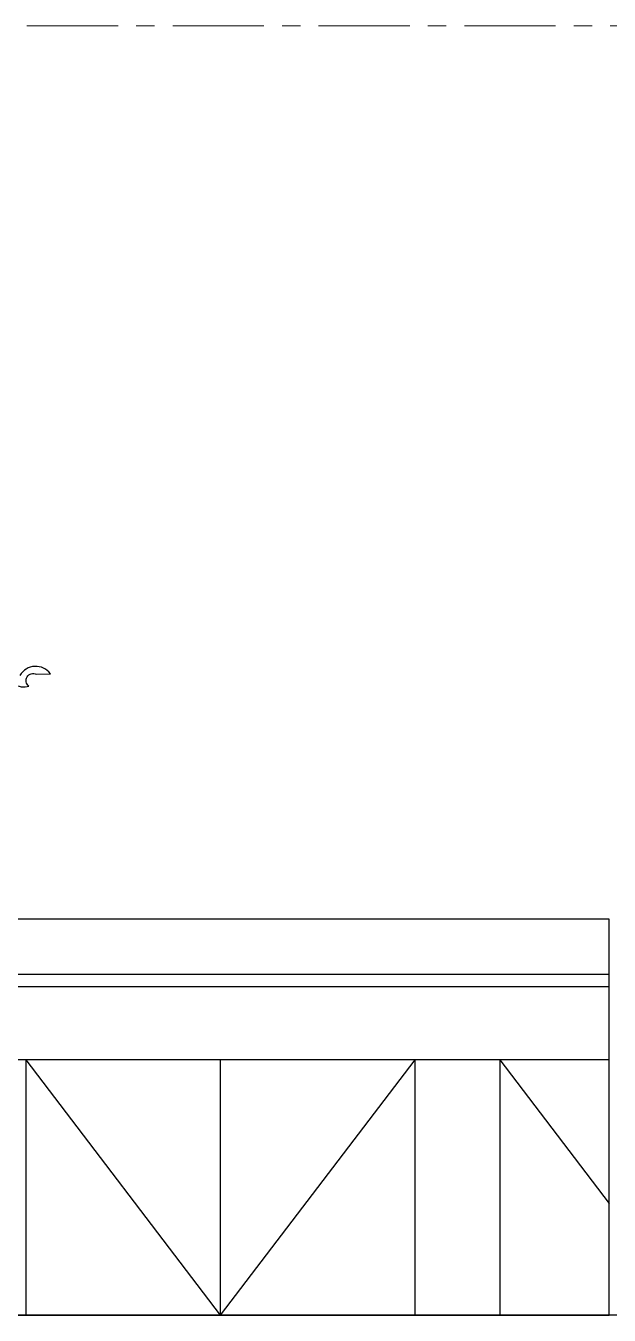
# Model space of a CAD drawing. Header units: millimetres. Extents: x -100356 to 314685, y 446 to 1273965.
# Drawn here: x 116127 to 118527, y 246386 to 251686 of the extents above; entities that cross this region are included whole.
import ezdxf
from ezdxf.xclip import XClip

# ---------------------------------------------------------------- set-up
doc = ezdxf.new("R2010")
doc.units = ezdxf.units.MM
doc.header["$XCLIPFRAME"] = 2
doc.linetypes.add('section$0$CENTER', pattern=[2, 1.25, -0.25, 0.25, -0.25])
for name, color, linetype, lineweight in [('@ color hatch', 7, 'Continuous', 13), ('section$0$A-_FLORLEVL_E', 7, 'Continuous', 5), ('section$0$NKC_TRUC', 8, 'section$0$CENTER', 13)]:
    doc.layers.add(name, color=color, linetype=linetype, lineweight=lineweight)
for name, color, linetype in [('section$0$FIN', 3, 'Continuous'), ('section$0$KEN', 4, 'Continuous'), ('section$0$NAM', 3, 'Continuous'), ('section$0$STR', 7, 'Continuous'), ('section$0$植栽2', 74, 'Continuous')]:
    doc.layers.add(name, color=color, linetype=linetype)

# ---------------------------------------------------------------- blocks, each defined once
blk = doc.blocks.new('section$0$grid section')
at = {"layer": 'section$0$NKC_TRUC', "ltscale": 300}
for p, q in [((-141943.9, 87100), (0, 87100)), ((-141943.9, 81800), (0, 81800))]:
    blk.add_line(p, q, dxfattribs=at)
blk = doc.blocks.new('section$0$ROOM 01')
at = {"layer": 'section$0$FIN'}
blk.add_line((47160.1, 243860.4, 0), (25771.7, 243860.4, 0), dxfattribs=at)
blk = doc.blocks.new('section$0$LANG CAN')
at = {"layer": 'section$0$FIN'}
for p, q in [((252141.8, 98311.6, 0), (237391.7, 98311.6, 0)), ((266891.8, 98311.6, 0), (252141.8, 98311.6, 0))]:
    blk.add_line(p, q, dxfattribs=at)
at = {"layer": 'section$0$KEN'}
for p, q in [((252141.8, 98261.6, 0), (237391.7, 98261.6, 0)), ((266891.8, 98261.6, 0), (252141.8, 98261.6, 0)), ((252141.8, 97961.6, 0), (237391.7, 97961.6, 0)), ((266891.8, 97961.6, 0), (252141.8, 97961.6, 0)), ((252141.8, 96911.5), (237391.7, 96911.5)), ((266891.8, 96911.5), (252141.8, 96911.5))]:
    blk.add_line(p, q, dxfattribs=at)
at = {"layer": 'section$0$NAM'}
for p, q in [((250291.7, 97961.6, 0), (251091.7, 96911.5)), ((250291.7, 97961.6, 0), (250291.7, 96911.5)), ((251091.7, 97961.6, 0), (251091.7, 96911.5)), ((251891.7, 97961.6, 0), (251091.7, 96911.5)), ((251891.7, 97961.6, 0), (251891.7, 96911.5)), ((252241.8, 97961.6, 0), (253041.8, 96911.5)), ((252241.8, 97961.6, 0), (252241.8, 96911.5))]:
    blk.add_line(p, q, dxfattribs=at)
blk = doc.blocks.new('section$0$A$C07C5541A')
blk.add_lwpolyline([(107.9, 1886.6, -0.222809), (63.1, 1879.9, 0.92424), (41.5, 1914.8), (0, 1916.5, -0.535751), (89.7, 1911.5)], format="xyb")
blk = doc.blocks.new('section')
at = {"layer": 'section$0$A-_FLORLEVL_E'}
blk.add_blockref('section$0$grid section', (298304.7, 0), dxfattribs=at)
at = {"layer": 'section$0$STR'}
ref = blk.add_blockref('section$0$LANG CAN', (15697.8, -15111.5, 0), dxfattribs=at)
XClip(ref).set_block_clipping_path([(237061.5799752049, 96911.4611512683), (252691.9038114355, 98539.435441827)])
blk.add_blockref('section$0$ROOM 01', (234654.7, -162060.4), dxfattribs=at)
at = {"layer": 'section$0$植栽2', "xscale": -1.4, "yscale": 1.4, "zscale": 1.4}
blk.add_blockref('section$0$A$C07C5541A', (266091.1, 81753.7, 0), dxfattribs=at)

msp = doc.modelspace()

# ---------------------------------------------------------------- block references
at = {"layer": '@ color hatch', "ltscale": 0.5}
ref = msp.add_blockref('section', (-149862.3, 164586), dxfattribs=at)
XClip(ref).set_block_clipping_path([(169394.0948857647, -24157.8838648469), (313883.7615168951, 101394.6180912155)])

doc.saveas('drawing.dxf')
